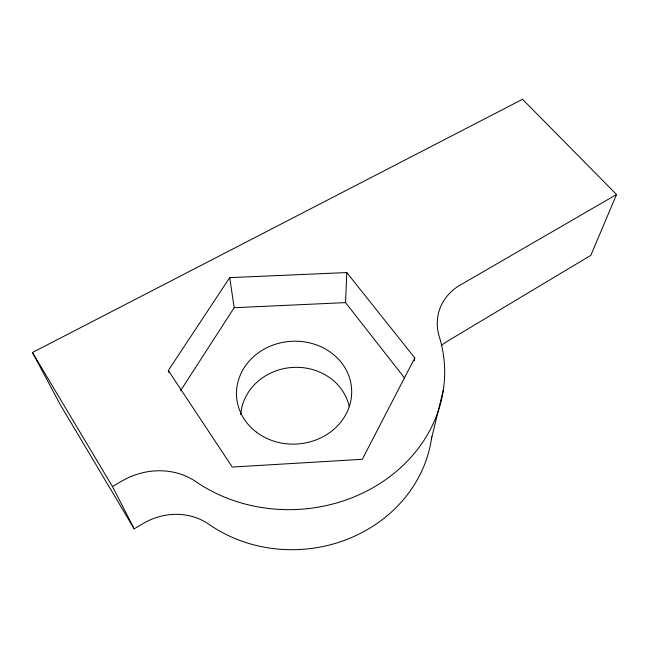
<?xml version="1.0" encoding="UTF-8"?>
<svg xmlns="http://www.w3.org/2000/svg" width="649" height="649" viewBox="0 0 649 649"><rect width="100%" height="100%" fill="white"/><g stroke="black" fill="none" stroke-linecap="round" stroke-linejoin="round"><path stroke-width="0.97" d="M404.465 377.88L345.552 302.612L346.793 272.564L229.705 277.634L168.31 370.514L168.87 372.437M414.273 360.836L414.784 357.932L346.793 272.564M431.455 438.87L443.405 389.66M431.739 436.882A138.48 125.444 -5.2 0 1 347.32 539.262A138.48 125.444 -5.2 0 1 208.897 524.295A62.361 56.893 -36.6 0 0 142.666 523.792L134.189 528.87L60.73 405.479L32.45 352.521L522.55 99.297L616.55 194.513L590.841 255.325L447.429 341.236A53.315 46.558 17.3 0 0 441.223 345.666M414.784 357.932L362.304 459.305L232.261 467.061L168.31 370.514M180.568 390.714L234.175 307.723L229.705 277.634M134.189 528.87L112.447 486.507L121.988 480.99A69.638 62.637 -31.6 0 1 195.941 481.704A153.456 135.195 -3.7 0 0 375.682 486.125A153.456 135.195 -3.7 0 0 439.324 336.823A58.872 49.803 16 0 1 460.279 285.025L616.55 194.513M234.175 307.723L345.552 302.612M32.45 352.521L112.447 486.507M240.73 414.646A54.84 49.584 -5 0 1 291.936 367.48A54.84 49.584 -5 0 1 349.219 406.68M256.387 432.137A57.639 51.433 -4.2 0 0 350.663 401.528A57.639 51.433 -4.2 0 0 275.217 344.327A57.639 51.433 -4.2 0 0 256.387 432.137"/></g></svg>
